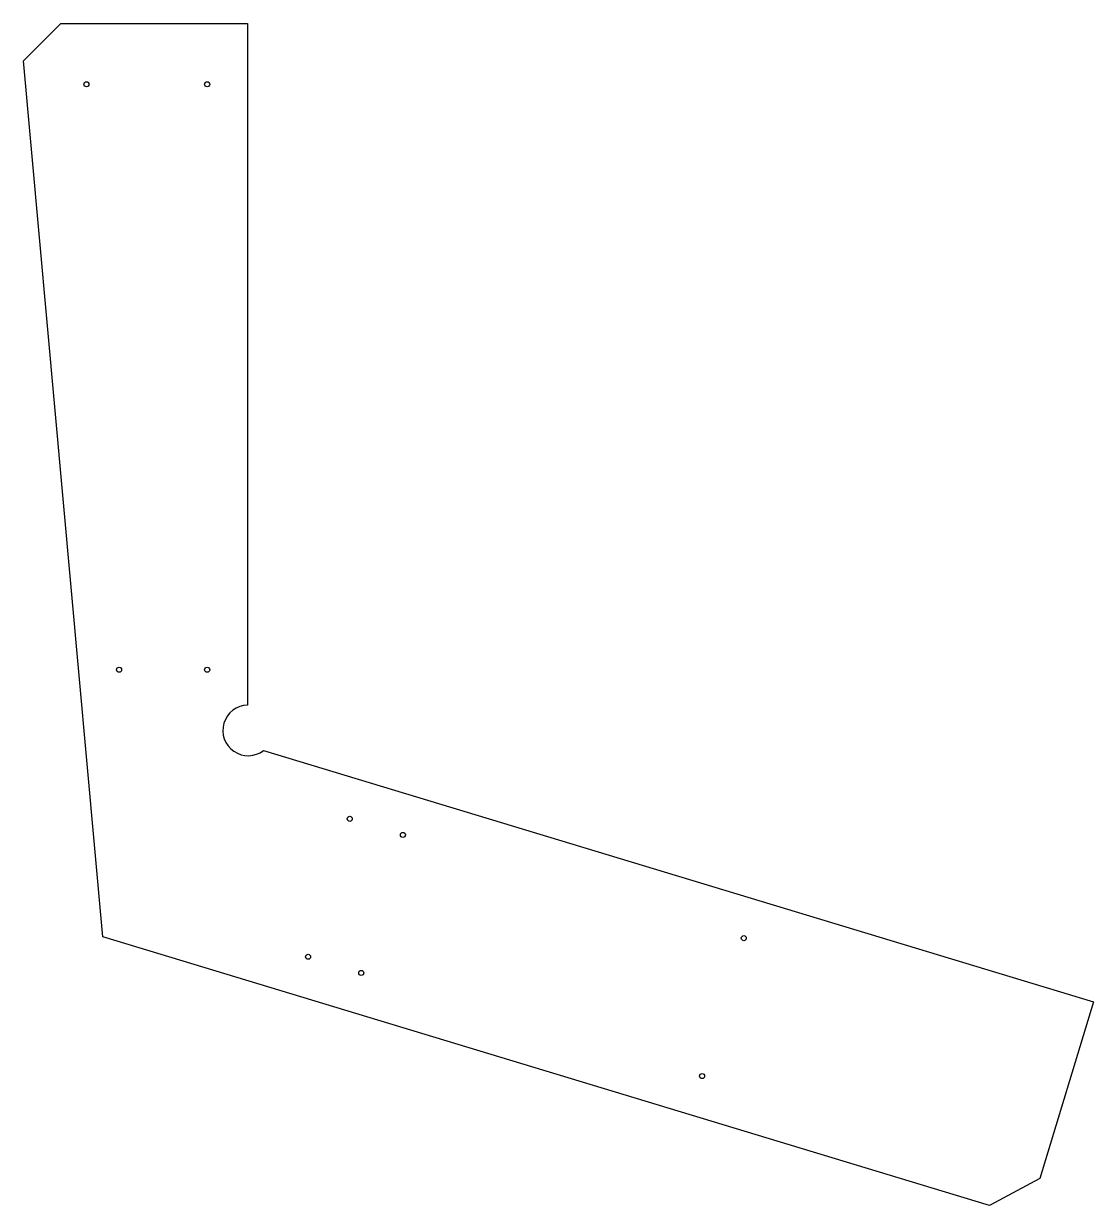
# Model space of a CAD drawing. Header units: inches. Extents: x -6 to 20.4, y -28.7 to 0.5.
import ezdxf

# ---------------------------------------------------------------- set-up
doc = ezdxf.new("R2010")
doc.units = ezdxf.units.IN
doc.layers.get('0').update_dxf_attribs({"linetype": 'CONTINUOUS'})

msp = doc.modelspace()

# ---------------------------------------------------------------- linework, layer by layer
msp.add_lwpolyline([(-4.083, -22.074), (-6.039, -0.417), (-5.122, 0.5), (-0.5, 0.5), (-0.5, -16.346, 1.380793), (-0.106, -17.466), (20.412, -23.676), (19.09, -28.043), (17.843, -28.71)], format="xyb", close=True)
for centre in [(-4.486, -1), (-1.5, -1), (-3.679, -15.471), (-1.5, -15.471), (2.025, -19.156), (3.341, -19.554), (11.768, -22.105), (0.993, -22.566), (2.309, -22.964), (10.736, -25.514)]:
    msp.add_circle(centre, 0.0625)

doc.saveas('drawing.dxf')
